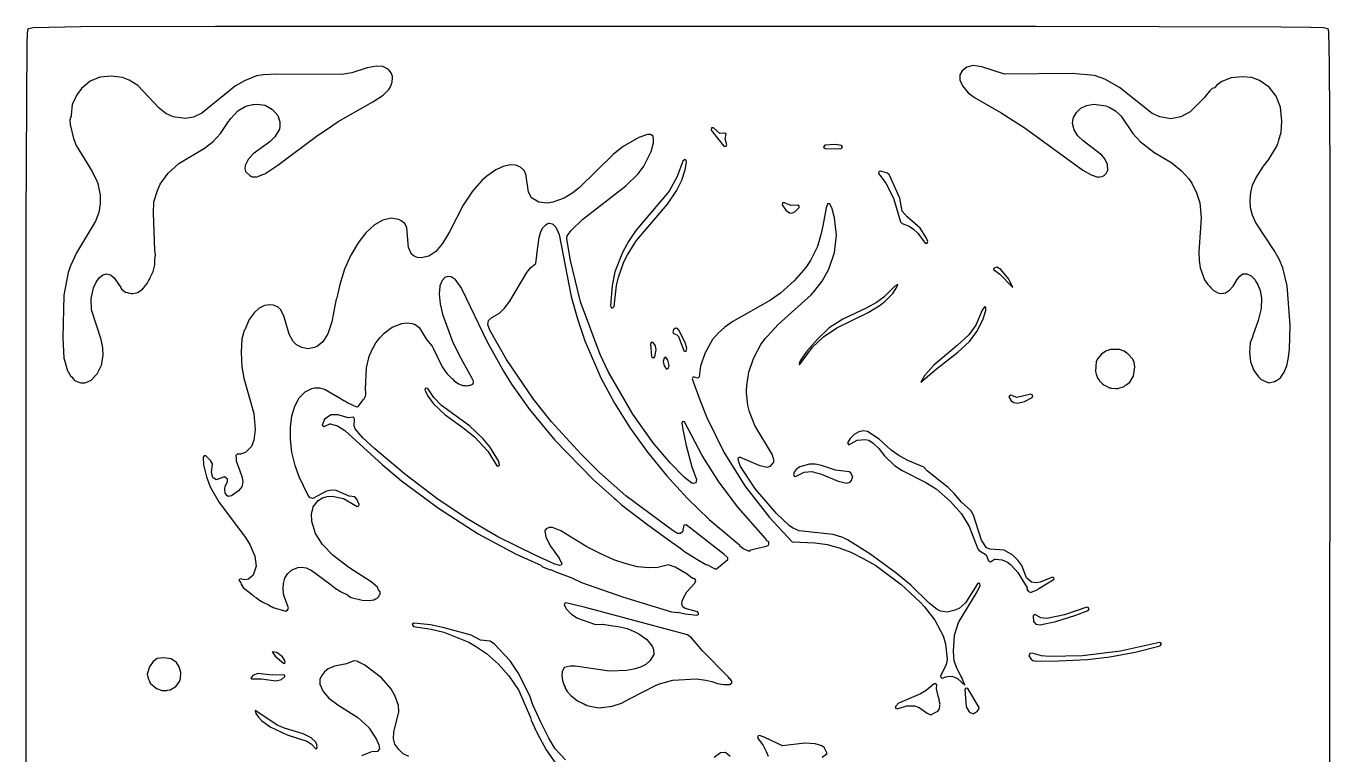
# Model space of a CAD drawing. Header units: millimetres. Extents: x 0 to 299, y 0 to 300.
# Drawn here: x 0 to 299.4, y 132.2 to 299.7 of the extents above; entities that cross this region are included whole.
import ezdxf

# ---------------------------------------------------------------- set-up
doc = ezdxf.new("R2010")
doc.units = ezdxf.units.MM
doc.layers.add('CUT', color=7, linetype='CONTINUOUS')

msp = doc.modelspace()

# ---------------------------------------------------------------- linework, layer by layer
at = {"layer": 'CUT'}
for points in [[(0.0307, 59.6063), (0.0307, 161.6471), (0.0615, 254.8679), (0.2966, 295.9313), (0.3348, 297.8568), (0.3394, 297.9547), (0.3409, 297.9887), (0.3416, 298.0035), (0.343, 298.0323), (0.5342, 299.0662), (0.6863, 299.1593), (1.689, 299.355), (12.5273, 299.5698), (43.5018, 299.662), (231.9466, 299.6927), (288.2375, 299.5391), (294.916, 299.4466), (297.9107, 299.3244), (298.8423, 299.1203), (298.8744, 299.0696), (298.9975, 298.5455), (299.0478, 298.2807), (299.1901, 291.0987), (299.3137, 266.0197), (299.354, 208.3388), (299.1397, 45.2852)], [(123.8421, 131.0947), (121.4882, 133.6109), (120.0073, 136.1116), (118.1655, 139.7951), (116.3513, 143.761), (115.6657, 145.8404), (113.0047, 151.0999), (111.1478, 153.8987), (107.5429, 157.7157), (106.549, 158.4), (104.3903, 158.6218), (102.1922, 159.7642), (96.0132, 161.4752), (92.8972, 162.1464), (89.0402, 162.5356), (88.6819, 162.2016), (88.9336, 161.7814), (92.9969, 161.1777), (95.9631, 160.4377), (101.6835, 158.1225), (103.242, 157.2255), (105.7543, 155.5307), (108.5196, 153.0726), (110.8855, 150.3994), (113.1254, 147.028), (115.8054, 140.8383), (115.9554, 140.1983), (117.123, 137.7095), (117.1932, 137.6329), (117.3698, 137.2251), (119.4155, 133.4059), (121.416, 130.5829)], [(87.9237, 131.8588), (86.6153, 132.5291), (85.5738, 133.5038), (84.7048, 134.6958), (84.3451, 135.9365), (84.4436, 137.4603), (85.6032, 142.1492), (85.5371, 143.5727), (84.7065, 145.9054), (83.758, 147.5247), (81.6036, 149.9477), (77.7777, 152.8616), (75.9661, 153.8225), (75.2861, 153.8462), (73.5931, 153.1514), (70.8173, 152.6469), (69.3799, 152.0141), (68.5216, 151.3379), (67.8227, 150.4528), (67.465, 149.562), (67.5, 148.5349), (68.2502, 146.844), (69.5058, 145.2829), (71.5709, 143.7282), (76.1544, 140.8672), (78.6855, 138.5538), (78.8109, 138.3952), (80.4356, 135.9357), (81.0106, 134.5546), (81.1334, 133.6163), (80.7034, 133.0623), (79.3544, 132.941), (77.0477, 132.0473)], [(182.7908, 131.7275), (183.932, 132.5888), (183.2504, 133.9508), (182.7087, 134.3134), (181.2159, 134.8193), (178.8388, 134.9482), (173.6591, 134.3685), (169.511, 136.2915), (168.4151, 136.7139), (168.0885, 136.6717), (167.9463, 136.1735), (169.2114, 134.4338), (169.9565, 133.0123), (170.3636, 131.9562)], [(161.6707, 131.8952), (160.5624, 132.8377), (159.4272, 132.7403), (157.971, 131.6801)]]:
    msp.add_lwpolyline(points, dxfattribs=at)
for points in [[(17.7562, 223.999), (17.6643, 225.7984), (17.2492, 227.6942), (15.0874, 234.4766), (14.9661, 237.0495), (15.5071, 239.536), (16.0968, 240.8673), (16.7967, 241.8846), (17.6314, 242.5201), (18.5115, 242.7562), (19.4142, 242.5198), (20.2645, 241.8693), (21.8218, 239.6557), (21.9331, 239.2289), (22.8857, 238.5837), (23.3112, 238.5063), (23.5253, 238.3798), (23.8036, 238.342), (24.1268, 238.2476), (24.2298, 238.2626), (24.2578, 238.2527), (24.3177, 238.2723), (24.5402, 238.2421), (25.6531, 238.499), (26.7499, 239.2754), (26.8995, 239.446), (26.9768, 239.5063), (27.0886, 239.6617), (27.8594, 240.5407), (28.1724, 241.1675), (28.3948, 241.4764), (28.54, 241.9034), (29.2245, 243.2742), (29.5578, 244.8247), (29.5805, 246.0488), (29.7117, 247.1208), (29.6184, 248.096), (29.6198, 248.1735), (29.2514, 256.6847), (29.3814, 259.2868), (30.1812, 261.9324), (30.8322, 263.3635), (32.6382, 265.9009), (35.129, 268.1068), (40.9531, 271.6313), (42.9849, 273.2065), (44.6668, 275.0114), (46.5126, 277.7786), (46.632, 277.9447), (46.6849, 278.0182), (46.7294, 278.0802), (47.0037, 278.4619), (48.6423, 280.2092), (50.3275, 281.2112), (51.0493, 281.4608), (52.1246, 281.6816), (52.2771, 281.6962), (52.3049, 281.6989), (52.3957, 281.7076), (53.0282, 281.7683), (54.9064, 281.4918), (56.6317, 280.5342), (57.8494, 279.1234), (58.3037, 277.7065), (58.3021, 277.0113), (58.3016, 276.8074), (58.3014, 276.7403), (58.3014, 276.7129), (58.2018, 275.9971), (57.1062, 274.2649), (55.9696, 273.0975), (52.1739, 270.3714), (51.0241, 269.0711), (50.3425, 267.6504), (50.2308, 266.892), (50.4055, 266.3009), (51.5331, 265.2024), (51.732, 265.1735), (51.9155, 265.0686), (52.0366, 265.0618), (52.0732, 265.0396), (52.2023, 265.0525), (52.6974, 265.0246), (52.714, 265.0312), (52.8621, 265.0097), (53.245, 265.1562), (53.3973, 265.1714), (54.4005, 265.5983), (54.8464, 265.7688), (57.8153, 267.7241), (66.9678, 274.5441), (68.8891, 275.8582), (71.712, 277.7469), (79.6632, 282.2482), (82.0419, 283.8387), (82.5344, 284.353), (83.2345, 285.0374), (83.3029, 285.1555), (83.4567, 285.3161), (83.6346, 285.7283), (83.9547, 286.2812), (84.0162, 286.6126), (84.0994, 286.8055), (84.1108, 287.1227), (84.1854, 287.5248), (84.1315, 287.6987), (84.1467, 288.1219), (83.8062, 288.9499), (83.2444, 289.6755), (81.8939, 290.3668), (80.5288, 290.5164), (78.3145, 290.0642), (74.7943, 288.9843), (72.5183, 288.55), (57.574, 288.642), (54.5667, 288.521), (52.9143, 288.2229), (50.1542, 287.1336), (48.1289, 285.9375), (40.3689, 279.6604), (38.4933, 278.7684), (36.5915, 278.4431), (33.7817, 278.8446), (32.1322, 279.5881), (30.6003, 280.8098), (25.6877, 286.0277), (23.7076, 287.2986), (22.2046, 287.8441), (19.5702, 288.1809), (16.9254, 287.9363), (14.749, 287.0366), (12.7608, 285.3744), (11.6565, 283.9026), (10.6401, 281.6751), (10.4054, 279.2537), (10.4192, 278.8657), (10.2879, 278.8657), (10.0728, 278.159), (10.165, 277.0836), (10.9024, 273.8266), (11.517, 272.2903), (15.1734, 266.2987), (16.4493, 263.7242), (17.0701, 260.8965), (17.0732, 258.8354), (16.7222, 256.8545), (15.9838, 254.8855), (11.634, 247.6285), (10.2132, 244.6061), (9.6865, 243.0562), (8.7134, 237.8416), (8.439, 228.0848), (8.7106, 223.3713), (8.8292, 222.9728), (8.8336, 222.9021), (9.559, 220.5121), (9.5638, 220.505), (9.588, 220.4234), (10.2387, 219.3208), (10.5779, 219.0183), (10.8128, 218.6741), (11.0064, 218.5695), (11.179, 218.2736), (11.6032, 218.104), (11.7099, 218.0088), (12.6303, 217.724), (13.5774, 217.7463), (14.9937, 218.3649), (16.3397, 219.8193), (17.3483, 221.8118)], [(287.9755, 218.9037), (288.6464, 219.8436), (288.808, 220.0347), (289.4413, 221.623), (289.503, 222.0534), (289.7773, 223.1476), (290.085, 225.3769), (290.2393, 230.9991), (289.5372, 240.0119), (288.5377, 244.1745), (287.7008, 246.129), (286.5761, 248.1336), (282.2954, 254.6093), (281.5865, 256.2759), (281.1538, 257.9415), (281.0223, 259.6945), (281.1843, 261.4428), (281.6172, 263.1092), (282.3261, 264.7758), (284.1395, 267.5422), (285.2261, 268.9719), (287.0696, 271.9216), (287.3638, 272.7387), (287.4374, 272.8864), (287.5264, 273.1903), (287.6227, 273.4579), (287.6299, 273.5439), (288.1251, 275.2354), (288.3036, 277.831), (287.9948, 281.0244), (287.0381, 283.6178), (285.4192, 285.6863), (283.1702, 287.2171), (281.4005, 287.9007), (279.2173, 288.0583), (276.6722, 287.8078), (274.5477, 286.9345), (273.4207, 286.1242), (272.8194, 285.5234), (272.3211, 285.349), (271.7065, 284.7652), (270.6926, 283.5361), (270.555, 283.261), (267.2983, 280.0072), (265.1643, 278.8318), (262.8244, 278.4106), (260.2971, 278.822), (258.5266, 279.5675), (251.0748, 285.5569), (247.7005, 287.4848), (245.3299, 288.3132), (240.1686, 288.765), (224.6443, 288.6743), (219.4626, 290.335), (217.4532, 290.6369), (216.0308, 290.2437), (214.9113, 289.4281), (214.4005, 288.4798), (214.3994, 288.1886), (214.398, 288.1856), (214.3993, 288.1626), (214.3962, 287.3304), (214.9968, 285.9259), (216.3052, 284.3906), (217.7908, 283.2711), (223.8565, 279.7418), (227.4992, 277.4823), (229.4165, 276.2469), (242.6548, 266.6028), (244.5097, 265.4769), (246.0625, 265.0028), (246.23, 265.0189), (246.3297, 264.9911), (246.5184, 265.0465), (247.0705, 265.0994), (247.5404, 265.365), (247.9764, 265.7979), (248.3789, 266.6151), (248.2883, 267.8896), (247.6656, 269.2074), (247.0181, 270.041), (242.6965, 273.322), (241.4732, 274.4505), (240.6069, 275.8574), (240.2857, 277.2831), (240.4442, 278.4207), (240.4732, 278.6164), (240.5168, 278.7014), (241.1546, 279.8579), (242.1913, 280.795), (243.4899, 281.4458), (245.1407, 281.7475), (247.8783, 281.3656), (248.7038, 281.0763), (250.1255, 280.2111), (251.4206, 278.9543), (254.1346, 275.0117), (255.8261, 273.1376), (258.9632, 270.7552), (263.0607, 268.2588), (265.2886, 266.4683), (266.9443, 264.6287), (267.622, 263.5989), (268.7285, 261.4168), (269.4561, 259.0775), (269.7993, 255.6266), (269.6796, 253.3424), (269.2752, 247.8205), (269.3646, 245.8688), (269.5855, 244.1589), (270.589, 241.3914), (271.3188, 240.3135), (271.8695, 239.7475), (272.0128, 239.5627), (272.1837, 239.4246), (272.5568, 239.041), (273.6086, 238.3741), (274.1572, 238.2426), (274.8756, 238.3608), (274.8885, 238.3611), (274.8946, 238.3639), (275.3721, 238.4425), (276.306, 239.025), (277.1405, 239.9242), (278.0717, 241.4674), (278.635, 242.2547), (279.3724, 242.7514), (280.2994, 242.7811), (281.2362, 242.3444), (281.9202, 241.6846), (282.1075, 241.4823), (282.5353, 240.7631), (282.754, 240.3627), (282.796, 240.2858), (282.8143, 240.2523), (282.8203, 240.2414), (283.3384, 238.9155), (283.6188, 237.2123), (283.5925, 234.8098), (283.592, 234.7973), (282.8775, 232.0122), (281.6681, 228.605), (281.6374, 228.534), (281.6203, 228.4702), (281.0644, 226.9043), (280.8883, 224.8034), (281.1241, 222.5618), (281.8657, 220.5558), (282.929, 219.0901), (283.5964, 218.5031), (285.3626, 217.7228), (286.6462, 218.0352), (286.9926, 218.2615), (287.0046, 218.264), (287.058, 218.3042)], [(160.7539, 272.0732), (160.9138, 272.4375), (160.4835, 273.7691), (160.713, 274.8825), (160.4265, 275.0578), (159.3073, 274.9921), (157.8494, 276.346), (157.3521, 276.3269), (157.3014, 275.8026), (160.2369, 272.1304)], [(41.4273, 196.0976), (42.2852, 193.863), (44.3606, 190.2654), (50.3829, 182.1831), (51.3759, 180.5665), (52.5753, 177.8909), (52.8674, 175.5755), (52.1833, 173.567), (51.11, 172.6358), (50.2213, 172.4363), (49.1839, 172.7357), (48.8472, 172.3691), (49.3684, 171.7494), (49.4024, 171.4776), (49.894, 170.7402), (52.0026, 169.0608), (52.4093, 168.677), (52.9278, 168.3239), (53.3661, 167.9748), (53.7775, 167.7453), (54.3796, 167.3353), (55.6496, 166.7009), (56.285, 166.3463), (56.4894, 166.2813), (56.7836, 166.1344), (58.8164, 165.5149), (58.8966, 165.5154), (59.6649, 165.2709), (59.9311, 165.5223), (60.0912, 165.5234), (60.1563, 165.735), (60.218, 165.7933), (60.1958, 165.8635), (60.2529, 166.0489), (59.2156, 168.8789), (59.0282, 170.2725), (59.121, 171.6373), (59.4612, 172.8185), (60.079, 173.8739), (60.9357, 174.6963), (61.1027, 174.779), (62.3962, 175.2684), (63.2057, 175.374), (64.3312, 175.2122), (65.0721, 174.8824), (65.0834, 174.8763), (65.1246, 174.8538), (65.2986, 174.7591), (65.7166, 174.5314), (69.782, 171.521), (71.2873, 170.3527), (71.5297, 170.2268), (71.7408, 170.0705), (71.8644, 170.0097), (72.1798, 169.7712), (73.9912, 168.9245), (73.9219, 168.8659), (74.69, 168.405), (77.1789, 167.8212), (78.8074, 167.6983), (79.8521, 167.8827), (80.2415, 168.1139), (80.5842, 168.2019), (81.0397, 168.6316), (81.1247, 168.9516), (81.348, 169.2077), (81.2866, 169.7001), (80.9485, 170.1688), (80.6758, 170.7568), (79.2235, 172.0018), (74.1433, 175.3284), (70.5664, 178.0721), (68.1174, 180.5802), (66.503, 183.1456), (65.6683, 185.8668), (65.5709, 187.6824), (65.8409, 188.8072), (65.8412, 188.8124), (65.9412, 189.2287), (67.1185, 190.7095), (68.0929, 191.3149), (69.1203, 191.6244), (70.3321, 191.718), (72.9188, 191.1412), (76.0106, 189.3577), (76.4034, 189.4527), (76.5101, 189.8076), (75.9697, 191.0264), (75.5066, 191.531), (74.2373, 191.6566), (71.2068, 193.0002), (70.1276, 193.0825), (68.9756, 192.8256), (65.8547, 191.1224), (65.2571, 191.3416), (64.8227, 191.8645), (62.7241, 196.1117), (61.803, 198.7521), (61.0619, 201.7734), (60.715, 204.7653), (60.715, 207.5374), (61.0581, 210.145), (61.7457, 212.3936), (62.7573, 214.2549), (64.0718, 215.6557), (65.644, 216.4414), (66.2647, 216.5443), (67.4217, 216.5474), (68.5707, 216.2466), (68.6595, 216.2125), (68.6902, 216.2008), (68.6987, 216.1975), (68.7046, 216.1952), (71.9537, 214.2965), (72.9911, 213.643), (73.2096, 213.5625), (73.9178, 213.1487), (75.8787, 212.2513), (76.2711, 212.3167), (77.5262, 213.9195), (77.6061, 213.9931), (77.6346, 214.0579), (77.6495, 214.0769), (77.6984, 214.2029), (77.7076, 214.2239), (77.8042, 214.3428), (77.8665, 214.585), (78.0123, 214.9164), (78.0085, 215.1375), (78.0397, 215.2589), (78.0042, 215.3888), (77.989, 216.2735), (78.2026, 221.1745), (78.7152, 223.5101), (78.7473, 223.5931), (78.8073, 223.748), (78.8982, 223.9828), (79.2263, 224.8305), (79.4569, 225.387), (80.0574, 226.4778), (80.192, 226.7165), (80.8887, 227.596), (81.4172, 228.2087), (81.5235, 228.332), (81.6369, 228.4634), (82.2022, 229.1188), (84.0439, 230.513), (86.2648, 231.3535), (87.4278, 231.48), (88.7028, 231.3247), (89.3406, 231.1072), (90.2778, 230.4195), (91.9245, 227.7213), (93.2275, 226.1229), (93.4627, 225.6761), (95.5567, 221.381), (96.6247, 219.8967), (96.7623, 219.759), (96.7726, 219.7432), (97.7943, 218.6972), (97.8909, 218.6296), (98.3079, 218.2124), (99.3229, 217.4851), (100.2962, 217.1345), (100.7561, 217.1217), (100.9015, 217.071), (101.239, 217.107), (101.3721, 217.0769), (101.932, 217.1809), (102.1001, 217.1988), (102.2312, 217.3013), (102.5771, 217.3893), (102.7334, 217.7691), (102.6978, 217.8805), (102.7208, 218.0672), (102.6934, 218.123), (102.7079, 218.1706), (102.5918, 218.3291), (102.4859, 218.544), (102.3878, 218.8513), (99.5217, 223.9722), (97.9982, 227.1745), (95.8173, 233.1949), (95.1979, 235.8515), (94.9444, 238.1802), (95.0744, 239.892), (95.1036, 240.0962), (95.625, 241.3424), (96.2498, 241.9715), (96.9405, 242.2634), (97.6315, 242.1667), (98.2996, 241.6942), (98.4651, 241.5278), (99.953, 239.4095), (105.9132, 227.1513), (109.6179, 220.4461), (111.4869, 217.443), (115.6351, 211.5738), (121.3922, 204.5917), (130.203, 195.5348), (133.0367, 193.0073), (135.0821, 191.1467), (135.3831, 190.9144), (136.74, 189.704), (142.7543, 185.0707), (147.1837, 181.8947), (147.2295, 181.8545), (147.2645, 181.8368), (149.0471, 180.5586), (150.381, 179.6939), (150.4302, 179.5586), (151.1676, 178.9748), (154.0251, 177.1927), (156.0838, 176.0251), (156.4767, 175.9023), (158.1409, 174.9679), (158.5309, 174.9807), (161.1671, 177.1106), (161.1138, 177.517), (160.2117, 178.3601), (151.559, 185.1453), (151.0533, 185.0045), (150.7201, 183.5134), (150.2677, 183.0845), (149.6108, 183.1146), (148.5804, 183.7256), (137.6953, 191.7826), (131.6692, 197.1322), (127.3545, 201.4161), (120.6188, 208.7365), (116.495, 213.9681), (110.3358, 223.0839), (106.4907, 229.8512), (106.0683, 231.0973), (106.223, 232.0283), (106.9337, 232.7079), (108.7081, 233.7266), (109.873, 234.8885), (111.0506, 236.5212), (114.9775, 243.087), (115.8833, 244.2151), (117.0438, 245.1788), (117.2609, 247.062), (117.3113, 247.2298), (117.8421, 251.1364), (118.0343, 251.9542), (118.2825, 252.613), (118.6603, 253.312), (119.3308, 254.0546), (119.6645, 254.2655), (120.0642, 254.4199), (120.1333, 254.4164), (120.1411, 254.416), (120.1537, 254.4153), (120.1674, 254.4146), (120.7917, 254.2606), (120.9323, 254.1801), (121.0116, 254.1347), (121.0534, 254.1108), (121.0587, 254.1078), (121.6841, 253.5046), (122.392, 251.8003), (125.1914, 237.5942), (126.6006, 232.4153), (128.3218, 227.3744), (131.9745, 218.9068), (135.1316, 213.0844), (138.6905, 207.3488), (142.6768, 201.7999), (147.0475, 196.4205), (151.802, 191.2661), (156.8797, 186.3426), (163.3973, 180.8041), (163.8114, 180.504), (163.8268, 180.3882), (164.6564, 179.6815), (165.7625, 179.1592), (166.2849, 179.1592), (166.4465, 179.3705), (167.6038, 179.706), (169.71, 180.1322), (170.3813, 180.3768), (170.5757, 180.6397), (170.5279, 180.7151), (170.566, 180.7363), (170.543, 181.2), (170.078, 181.4266), (169.7559, 181.9359), (163.4737, 189.1128), (159.0717, 195.0241), (155.2226, 201.0607), (151.182, 208.7654), (150.7895, 208.8308), (150.5511, 208.5546), (150.7894, 207.0386), (151.558, 203.3508), (152.8776, 198.4111), (153.9486, 195.5076), (153.7643, 194.7724), (153.2623, 194.592), (152.8357, 194.6993), (151.199, 195.9456), (147.8814, 199.3862), (144.024, 203.9536), (139.2883, 210.5344), (133.6554, 220.3214), (131.8592, 224.2231), (127.2743, 236.3199), (125.0299, 245.8204), (124.1989, 250.7735), (124.2717, 251.5346), (125.1754, 252.7399), (127.8366, 255.3076), (137.6895, 262.9808), (140.5404, 265.7409), (141.8782, 267.479), (143.539, 270.8432), (144.0383, 272.8667), (144.0733, 273.7239), (143.9979, 274.1251), (143.9743, 274.4062), (143.6643, 274.6262), (143.6461, 274.6273), (143.4107, 274.7997), (142.6874, 274.7447), (140.7304, 274.0587), (137.0823, 272.0189), (134.9218, 270.2822), (126.9827, 262.5573), (125.558, 261.3788), (123.5505, 260.1831), (120.9751, 259.219), (119.7271, 259.022), (117.7063, 259.2085), (116.0719, 260.2337), (115.3483, 261.5049), (114.7409, 265.7695), (114.2696, 266.608), (113.5052, 267.3061), (112.4808, 267.7517), (111.1523, 267.8078), (109.5871, 267.416), (107.894, 266.6431), (105.779, 265.2249), (104.6499, 264.2206), (102.49, 261.7903), (100.4091, 258.5191), (97.2699, 252.4264), (95.6406, 249.7211), (94.0981, 247.8634), (92.4933, 246.7972), (90.737, 246.4582), (89.8835, 246.5476), (89.1428, 246.8256), (88.5337, 247.3073), (87.8166, 248.8543), (87.4544, 253.3626), (86.996, 254.3066), (86.1774, 254.9742), (85.6042, 255.2532), (83.812, 255.5648), (81.9424, 255.1208), (80.0424, 254.0123), (78.0499, 252.21), (76.2338, 249.8745), (74.5597, 247.0679), (73.16, 243.8373), (72.0404, 240.2969), (71.3847, 237.2213), (71.218, 236.9859), (70.6649, 234.2513), (70.6365, 233.7115), (70.2247, 231.7798), (69.3277, 228.992), (68.1601, 227.1793), (66.921, 226.1573), (66.2118, 225.8292), (64.7036, 225.5615), (63.3062, 225.8118), (62.1081, 226.4812), (61.3312, 227.2182), (60.4554, 228.9142), (59.2175, 233.1129), (58.4172, 234.6068), (57.8919, 235.1356), (56.8071, 235.6003), (56.0072, 235.6663), (54.7529, 235.4629), (53.5182, 234.8455), (52.3727, 233.7885), (51.2632, 232.2806), (50.2572, 229.8763), (50.1091, 229.7653), (49.5867, 227.8295), (49.4024, 224.7569), (49.556, 221.4077), (50.0476, 218.8267), (52.2906, 210.6843), (52.6099, 207.0329), (52.3459, 204.5468), (51.7806, 203.0892), (50.3944, 201.744), (49.2566, 201.3529), (48.4693, 201.3363), (48.2157, 201.0553), (48.2738, 200.4549), (48.2655, 200.4524), (48.2655, 199.7765), (49.1165, 197.487), (49.66, 195.9468), (49.824, 194.9598), (49.5975, 193.8609), (48.7871, 192.9345), (47.2214, 191.8019), (46.452, 191.6092), (46.0839, 191.83), (45.733, 192.4241), (45.6298, 193.2265), (45.763, 194.0063), (46.2959, 195.0057), (46.2962, 195.5954), (45.5503, 196.121), (43.6941, 195.4808), (42.8691, 195.9657), (42.587, 197.1325), (42.859, 199.1095), (42.3463, 199.8948), (41.2652, 200.9305), (40.9369, 200.9589), (40.6933, 200.6894), (40.7935, 198.873)], [(187.4583, 271.8577), (187.2245, 272.2644), (185.8286, 272.5084), (183.3707, 272.3298), (183.1315, 271.8947), (183.4756, 271.5801), (187.0928, 271.5173)], [(138.0782, 247.1256), (140.1676, 250.4133), (147.2961, 258.7708), (149.3855, 261.8434), (150.5531, 264.3015), (151.352, 266.6367), (151.6285, 268.3881), (151.567, 268.8797), (151.2905, 269.0641), (150.8296, 268.6339), (149.5391, 265.1004), (147.6648, 261.7512), (140.0447, 252.7177), (138.2933, 250.1982), (136.9414, 247.6786), (135.2207, 243.2233), (134.5754, 240.0585), (134.2067, 235.4189), (134.4525, 234.9887), (134.7291, 234.958), (135.0056, 235.2345), (135.5894, 240.0893), (136.0196, 241.9943), (137.2793, 245.4971)], [(197.1033, 263.9635), (197.4026, 263.5645), (199.1944, 260.1278), (200.8015, 254.7365), (201.1511, 254.3721), (202.7332, 253.7315), (203.7485, 253.0346), (204.7417, 252.1012), (206.4022, 249.84), (206.9003, 249.7942), (207.0647, 250.1651), (206.7255, 250.9468), (205.2982, 253.2269), (202.328, 255.8305), (201.1905, 257.165), (200.6491, 260.1899), (198.1986, 265.5989), (197.7485, 265.9131), (196.2493, 266.3509), (195.8254, 266.2526), (195.7427, 265.8584), (197.0423, 264.099)], [(156.2812, 209.7736), (160.1946, 201.7939), (165.0502, 194.0496), (170.661, 186.8156), (175.8783, 181.2001), (181.189, 180.9976), (183.9138, 180.5662), (186.7097, 179.8124), (189.3838, 178.7909), (189.5333, 178.7224), (192.2382, 177.4005), (195.0777, 175.7326), (200.9023, 171.4164), (205.2939, 167.3627), (206.2598, 166.2592), (206.257, 166.2408), (208.6305, 163.2214), (210.532, 159.6231), (211.1386, 157.7362), (211.4767, 154.2184), (211.2438, 152.9231), (209.9763, 150.3832), (210.0112, 150.0224), (210.3659, 149.8476), (211.1855, 150.1907), (211.6245, 150.3022), (212.533, 150.3289), (213.5651, 149.935), (213.6258, 149.899), (213.6426, 149.889), (213.6608, 149.8783), (213.7526, 149.8239), (213.925, 149.6918), (215.5083, 148.3101), (214.8966, 149.8174), (214.9028, 149.8425), (214.819, 150.0087), (214.648, 150.4302), (214.5703, 150.5019), (213.5993, 152.4271), (213.1177, 153.8518), (212.964, 155.9797), (213.1837, 159.726), (214.0985, 162.6431), (218.3409, 169.7141), (219.0984, 171.1926), (218.9962, 171.6134), (218.716, 171.7158), (218.4211, 171.5603), (215.6854, 167.2167), (214.3217, 165.9798), (213.2964, 165.5007), (211.4672, 165.0316), (209.9652, 165.2498), (209.1854, 165.6323), (207.3826, 167.1399), (203.1156, 171.284), (199.7331, 174.1134), (193.7014, 178.4301), (188.5919, 181.6436), (187.4998, 182.2011), (185.3322, 182.8593), (177.522, 183.7463), (176.1572, 184.3126), (175.3209, 184.8869), (172.3104, 187.7393), (167.4781, 193.2791), (164.0573, 198.5454), (163.621, 199.5812), (163.5042, 200.3303), (163.6645, 200.6459), (163.9388, 200.6869), (168.2243, 198.8291), (170.1233, 198.3929), (170.9277, 198.617), (171.661, 199.5423), (171.6731, 199.6607), (171.6997, 199.6993), (171.6864, 199.7907), (171.7126, 200.0465), (171.5874, 200.4748), (171.5819, 200.5124), (171.5714, 200.5292), (171.3761, 201.1971), (167.3345, 207.9331), (166.0795, 211.041), (165.7072, 212.5691), (165.4125, 215.4568), (165.4104, 215.831), (165.4631, 217.1386), (165.9547, 220.2113), (166.9231, 223.0874), (167.217, 223.7752), (168.7112, 226.5146), (169.8105, 228.0141), (169.8137, 228.0177), (169.8321, 228.0381), (169.9086, 228.1231), (170.208, 228.4555), (172.6707, 231.1575), (180.2653, 237.9384), (180.6373, 238.4344), (180.7775, 238.5623), (182.7567, 241.1168), (184.3055, 243.8776), (185.6148, 247.6693), (186.0454, 251.6495), (185.6248, 255.662), (185.0674, 257.6781), (184.521, 258.8805), (183.9749, 258.8226), (183.6706, 257.9106), (182.9637, 253.8298), (182.5827, 252.0551), (181.7275, 249.0362), (180.1149, 245.8022), (179.0403, 244.2524), (176.3523, 241.1954), (173.1977, 238.3518), (170.9329, 236.7403), (162.2668, 231.842), (160.4751, 230.5377), (158.9513, 229.1391), (157.648, 227.677), (155.825, 224.4776), (154.8796, 221.5644), (154.5178, 219.0987), (154.23, 218.8029), (153.1484, 219.1031), (152.9654, 218.6804), (154.6847, 213.8248)], [(175.2859, 256.7711), (175.839, 256.7341), (176.477, 257.0036), (177.4894, 258.0277), (177.4779, 258.321), (177.2292, 258.535), (175.6001, 258.4405), (174.1742, 259.0998), (173.7128, 259.0455), (173.6317, 258.5881), (174.4095, 257.3664)], [(222.1144, 243.9608), (222.1452, 243.7457), (223.5586, 242.6703), (226.5697, 239.5976), (225.6172, 241.5641), (223.7736, 243.7764), (222.8519, 244.2988)], [(193.3854, 233.9133), (196.12, 235.6032), (197.2569, 236.4636), (199.0083, 238.215), (199.9608, 239.6898), (200.1452, 240.3043), (199.4385, 239.9356), (196.9497, 237.4468), (195.229, 236.187), (193.0474, 234.958), (187.5474, 232.377), (184.4134, 230.349), (181.7095, 227.7988), (179.2821, 225.0334), (177.715, 222.8211), (177.5, 222.1144), (177.5614, 221.8379), (180.6033, 225.8937), (183.0614, 228.2597), (186.134, 230.349)], [(219.6563, 232.1926), (220.3938, 234.3742), (220.3938, 235.0194), (220.1479, 235.2652), (219.5027, 234.4049), (218.0586, 230.9636), (216.4301, 228.7513), (213.8183, 226.2932), (208.4413, 221.7764), (206.3519, 219.472), (205.4608, 217.8742), (208.9329, 220.8854), (213.9105, 224.7876), (216.6144, 227.2457), (218.2736, 229.5502)], [(151.0273, 225.1697), (151.2971, 224.9744), (151.5889, 225.036), (151.7325, 225.6091), (151.3141, 227.033), (149.9047, 229.8067), (149.5593, 230.1907), (149.1313, 230.3195), (148.6745, 229.8962), (148.5383, 229.4367), (148.6719, 229.0838), (149.3997, 228.748), (149.7768, 228.342)], [(143.9935, 223.4765), (144.3509, 223.7287), (144.659, 225.2981), (144.5356, 226.2052), (144.0259, 226.9619), (143.6003, 227.0506), (143.3578, 226.6899), (143.6005, 223.8096)], [(253.416, 217.9199), (253.7857, 218.4951), (253.8241, 218.5354), (253.8363, 218.5739), (254.2784, 219.2617), (254.5348, 221.4146), (254.4227, 222.3836), (254.1, 223.1764), (253.0395, 224.3442), (252.1093, 225.006), (251.0851, 225.4042), (249.0088, 225.4174), (247.9184, 225.006), (246.9313, 224.2943), (246.044, 223.3428), (245.6831, 222.6499), (245.5207, 220.3444), (245.6877, 219.7472), (245.6677, 219.6977), (245.8089, 219.3138), (245.9597, 218.7748), (246.352, 218.334), (246.4649, 218.1908), (246.518, 218.1476), (247.1166, 217.4751), (247.4576, 217.2838), (247.5522, 217.1891), (247.8791, 217.0473), (248.7265, 216.572), (249.0163, 216.5541), (249.1044, 216.5159), (250.2223, 216.4247), (250.3835, 216.4537), (250.4514, 216.4503), (250.4935, 216.4633), (250.6749, 216.4521), (252.0979, 216.9231), (252.442, 217.1833), (252.5989, 217.2509), (252.7738, 217.4342)], [(146.9274, 223.5893), (146.5279, 223.4049), (146.2821, 222.6368), (146.4972, 221.6228), (147.0503, 220.8854), (147.5419, 221.1312), (147.6341, 221.715), (147.3883, 222.944)], [(93.5421, 212.8982), (96.2578, 210.3652), (100.2943, 207.498), (102.9838, 205.3324), (106.0322, 202.0689), (108.0773, 198.6709), (108.6253, 198.6459), (108.748, 198.9996), (108.4559, 199.829), (106.487, 203.0275), (104.9748, 204.8995), (101.7897, 207.8414), (95.4318, 212.5368), (93.6595, 214.3447), (92.2555, 216.3953), (91.7423, 216.5198), (91.5626, 216.0542), (92.3032, 214.5857)], [(226.8097, 213.1969), (227.604, 213.0787), (229.2741, 213.4685), (230.9728, 214.3941), (231.1463, 214.7167), (231.0337, 214.9919), (230.7217, 215.106), (227.442, 214.3768), (226.0835, 214.8985), (225.7694, 214.7711), (225.6695, 214.4845), (226.1716, 213.631)], [(71.4945, 207.8882), (73.1845, 206.7513), (81.7571, 198.9776), (86.2431, 195.1983), (94.7235, 188.8994), (103.8492, 183.0307), (112.3604, 178.4525), (114.9107, 177.3156), (114.979, 177.313), (116.1447, 176.7338), (118.191, 175.8296), (118.5978, 175.4413), (120.3799, 174.7653), (120.4895, 174.814), (121.4075, 174.4084), (125.3229, 172.9162), (127.5391, 171.8463), (136.9414, 168.5894), (148.2179, 165.148), (149.5698, 164.9637), (149.6372, 165.0142), (151.33, 164.6477), (154.0184, 164.3432), (154.3624, 164.5435), (154.3969, 164.8378), (154.1805, 165.0883), (151.3221, 165.8988), (150.8147, 166.284), (150.5893, 166.8867), (150.6282, 167.601), (151.0835, 168.6727), (151.7206, 169.7206), (153.595, 171.7234), (153.8101, 172.3072), (153.595, 172.6759), (153.1341, 172.8296), (152.9934, 172.7793), (151.807, 173.7486), (149.0593, 175.3546), (147.5444, 175.9076), (145.0843, 175.2959), (142.8949, 175.2013), (140.4124, 175.4865), (137.7885, 176.1362), (134.9442, 177.0963), (131.9475, 178.4112), (128.778, 180.0886), (122.7591, 183.6952), (120.8433, 184.4672), (120.0986, 184.5334), (119.3978, 184.2247), (119.1472, 183.7272), (119.32, 182.3005), (120.3949, 180.2383), (122.4423, 177.4399), (123.0161, 176.1307), (122.8529, 175.8369), (122.5616, 175.7544), (121.455, 176.0824), (116.908, 178.1104), (108.3528, 182.3577), (101.0265, 186.6371), (94.3501, 191.1296), (86.906, 196.79), (80.1173, 202.5343), (77.3766, 205.1205), (75.5494, 207.1459), (75.3422, 207.8368), (75.3958, 209.4094), (75.1749, 209.852), (74.0322, 209.6797), (71.6233, 210.3886), (70.078, 210.3874), (68.5766, 209.3474), (68.0323, 208.0261), (68.4613, 207.7207), (69.7628, 208.3301), (69.858, 208.3428)], [(224.1424, 177.0391), (225.31, 176.5474), (226.0266, 175.9741), (227.085, 174.8726), (227.6801, 174.1798), (229.8241, 170.6646), (229.7653, 170.3408), (230.1032, 169.8799), (230.5949, 169.5419), (232.3155, 170.2178), (232.5212, 170.4676), (236.0644, 172.5986), (235.9766, 172.9553), (235.6311, 173.0803), (232.7982, 171.9202), (231.8481, 171.7601), (230.8234, 171.9743), (229.6772, 172.9063), (228.6106, 175.748), (227.6927, 177.0039), (226.5761, 178.1162), (224.5512, 179.2703), (221.325, 179.5088), (220.5069, 179.8577), (219.3439, 181.6194), (217.5171, 187.3083), (216.9193, 188.42), (214.7602, 190.3049), (213.121, 192.3097), (211.6829, 193.6885), (206.972, 197.4208), (206.104, 198.3263), (202.4644, 199.858), (200.3653, 201.0163), (198.5914, 202.2631), (195.8816, 204.8236), (193.1578, 206.5513), (192.1936, 206.6931), (191.1687, 206.4541), (190.1295, 205.8362), (189.2233, 204.9366), (188.598, 203.9454), (188.9033, 203.4867), (190.832, 204.5927), (192.6406, 204.7487), (193.5356, 204.5274), (194.4653, 203.8787), (195.7736, 202.6067), (197.134, 200.9441), (199.4078, 198.7625), (201.1591, 197.6256), (206.5977, 194.7988), (208.9943, 193.3547), (212.282, 190.4664), (214.7416, 187.6452), (216.5031, 184.7036), (218.5416, 179.6125), (218.8411, 179.1807), (220.4414, 178.2098), (220.969, 176.872), (221.4224, 176.5926), (222.3833, 177.2059), (222.55, 177.2357)], [(180.3087, 197.3704), (180.8105, 197.2691), (180.8491, 197.2262), (182.3854, 196.8575), (186.472, 195.1675), (188.4692, 194.6759), (189.2066, 194.891), (189.6368, 195.4133), (189.6983, 195.7821), (189.6529, 195.8036), (189.8484, 196.054), (189.3569, 197.0376), (188.9944, 197.3129), (185.8797, 197.6654), (182.6096, 198.7726), (181.1989, 199.0147), (179.8445, 199.0377), (177.6456, 198.4571), (176.8123, 197.8514), (176.353, 197.1984), (176.237, 196.6536), (176.3771, 196.3142), (176.7001, 196.2329), (178.6734, 197.2435)], [(124.5171, 165.3042), (124.6201, 165.0866), (124.9588, 164.8423), (125.0571, 164.7396), (125.0639, 164.7317), (125.0656, 164.7306), (125.2876, 164.4985), (126.4203, 163.7881), (126.4944, 163.7346), (126.52, 163.7256), (126.6317, 163.6555), (127.9325, 163.2258), (130.4889, 162.3212), (132.3632, 162.229), (132.3991, 162.2729), (134.7248, 161.9377), (135.9769, 161.7383), (138.0272, 161.2684), (138.9486, 160.896), (139.0307, 160.8464), (139.1095, 160.831), (139.452, 160.6926), (140.6928, 160.081), (142.503, 158.7428), (143.7435, 157.2579), (144.0935, 156.4504), (144.1458, 155.3425), (143.2087, 153.8516), (142.2825, 153.0535), (141.1025, 152.4301), (139.5792, 151.9424), (137.8965, 151.6336), (134.0012, 151.511), (126.064, 152.6184), (124.8992, 152.6724), (123.5773, 152.2979), (123.0902, 151.3563), (123.0199, 150.4976), (123.1682, 149.3415), (123.5716, 148.1798), (123.8035, 147.8442), (123.7905, 147.5726), (124.2822, 146.8045), (125.081, 145.9134), (126.6174, 144.6844), (128.0822, 143.9729), (128.4503, 143.756), (128.597, 143.7228), (128.7682, 143.6397), (131.0419, 143.1481), (131.1482, 143.1453), (131.5667, 143.0505), (132.0642, 143.1212), (132.2095, 143.1173), (134.6062, 143.4553), (136.6955, 144.162), (138.5262, 145.1629), (144.6472, 148.2628), (144.7117, 148.2865), (144.7754, 148.3099), (144.9399, 148.3704), (145.4527, 148.5588), (148.4788, 149.4365), (153.9288, 149.7166), (156.0517, 149.4396), (157.4586, 149.1251), (158.757, 148.6788), (160.1704, 148.433), (160.4093, 148.4655), (160.5745, 148.4286), (161.1517, 148.432), (161.3261, 148.3969), (161.4386, 148.4336), (161.5546, 148.4343), (161.6348, 148.4978), (161.7362, 148.5309), (161.7551, 148.5929), (162.0294, 148.8099), (162.0195, 149.1942), (161.7156, 149.5844), (161.6212, 149.789), (161.5421, 149.8071), (161.2242, 150.2152), (155.352, 156.1502), (152.7941, 159.1383), (151.8883, 159.8037), (128.1832, 166.2074), (123.961, 167.1931), (123.6493, 167.0734), (123.5449, 166.7563), (124.0716, 165.7699)], [(231.8635, 162.2593), (232.8529, 162.1018), (236.4581, 162.9198), (241.0237, 164.3596), (243.8372, 165.43), (244.0525, 165.8044), (243.8913, 166.095), (243.5645, 166.1554), (238.3862, 164.4523), (234.3561, 163.6212), (232.9861, 163.7205), (231.7467, 164.4608), (231.4447, 164.4617), (231.2204, 164.2097), (231.3342, 162.9092)], [(58.8968, 154.7933), (57.5755, 155.7458), (56.5001, 155.9609), (57.2376, 154.9162), (59.1119, 153.3492), (59.4191, 153.2877), (59.5113, 153.5642), (59.4498, 153.9637)], [(231.9182, 153.775), (237.0975, 153.8351), (243.7291, 154.2035), (248.8491, 154.7861), (254.6661, 155.8577), (260.3965, 157.3451), (260.6691, 157.7502), (260.5055, 158.0352), (260.219, 158.1015), (251.2859, 156.0629), (242.5676, 155.0454), (234.8661, 154.8908), (233.1402, 155.0479), (230.9906, 155.6456), (230.4327, 155.5356), (230.2604, 155.0227), (230.7381, 154.2121), (231.1292, 153.9087)], [(35.581, 151.1466), (35.2133, 152.4909), (34.5612, 153.4801), (33.3471, 154.2887), (31.6467, 154.5525), (30.1599, 154.3995), (29.2251, 153.7349), (28.378, 152.4931), (27.8603, 150.8087), (28.0836, 149.7835), (28.3983, 149.2157), (28.5455, 148.7492), (29.9697, 147.5265), (31.309, 147.014), (31.8531, 147.0497), (32.2177, 147.037), (32.3249, 147.0807), (32.37, 147.0836), (32.5202, 147.1602), (32.5212, 147.1606), (33.08, 147.2215), (34.3854, 148.0034), (35.2143, 149.14), (35.4712, 149.8196)], [(58.9582, 150.676), (56.5001, 150.5531), (53.2124, 150.9218), (52.1063, 150.4609), (51.6147, 149.9078), (51.8912, 149.7235), (54.1035, 149.7542), (57.3297, 149.2626), (58.651, 149.5391), (59.4191, 150.2458), (59.4191, 150.5531)], [(209.3611, 142.3366), (209.6813, 142.7057), (209.828, 143.4017), (209.7979, 143.7507), (209.8541, 143.9397), (209.7414, 144.4037), (209.6859, 145.0464), (209.4126, 145.7589), (209.0494, 147.4086), (209.0746, 148.3178), (208.7893, 148.6064), (208.4907, 148.5596), (206.6396, 147.0424), (205.3284, 146.2592), (200.5578, 144.1903), (200.1933, 144.0652), (200.0092, 143.7423), (199.5857, 143.38), (199.6593, 142.959), (200.0259, 142.8081), (202.2089, 143.51), (203.9788, 143.5043), (205.0374, 143.1483), (206.866, 141.849), (207.7653, 141.4847), (208.5396, 141.898), (208.5761, 141.9056), (208.6019, 141.9313)], [(216.5355, 142.1124), (216.6249, 142.0703), (216.6424, 142.038), (217.4824, 141.6614), (217.9163, 141.9316), (217.9484, 141.9823), (218.2709, 142.1842), (218.7873, 142.7757), (218.8351, 143.1235), (216.2319, 147.4789), (215.7896, 147.6171), (215.5286, 147.2726), (215.8712, 143.2799)], [(65.4415, 136.2039), (63.6593, 137.095), (59.3884, 138.3855), (57.8521, 139.0307), (52.5979, 142.4414), (52.7823, 141.7961), (53.3661, 140.905), (54.0728, 140.1676), (56.07, 138.7235), (59.9722, 136.8799), (64.4582, 135.3743), (65.4415, 134.7598), (66.6398, 133.5922), (66.8549, 133.8687), (66.7934, 134.6676), (66.5169, 135.19)]]:
    msp.add_lwpolyline(points, close=True, dxfattribs=at)

doc.saveas('drawing.dxf')
